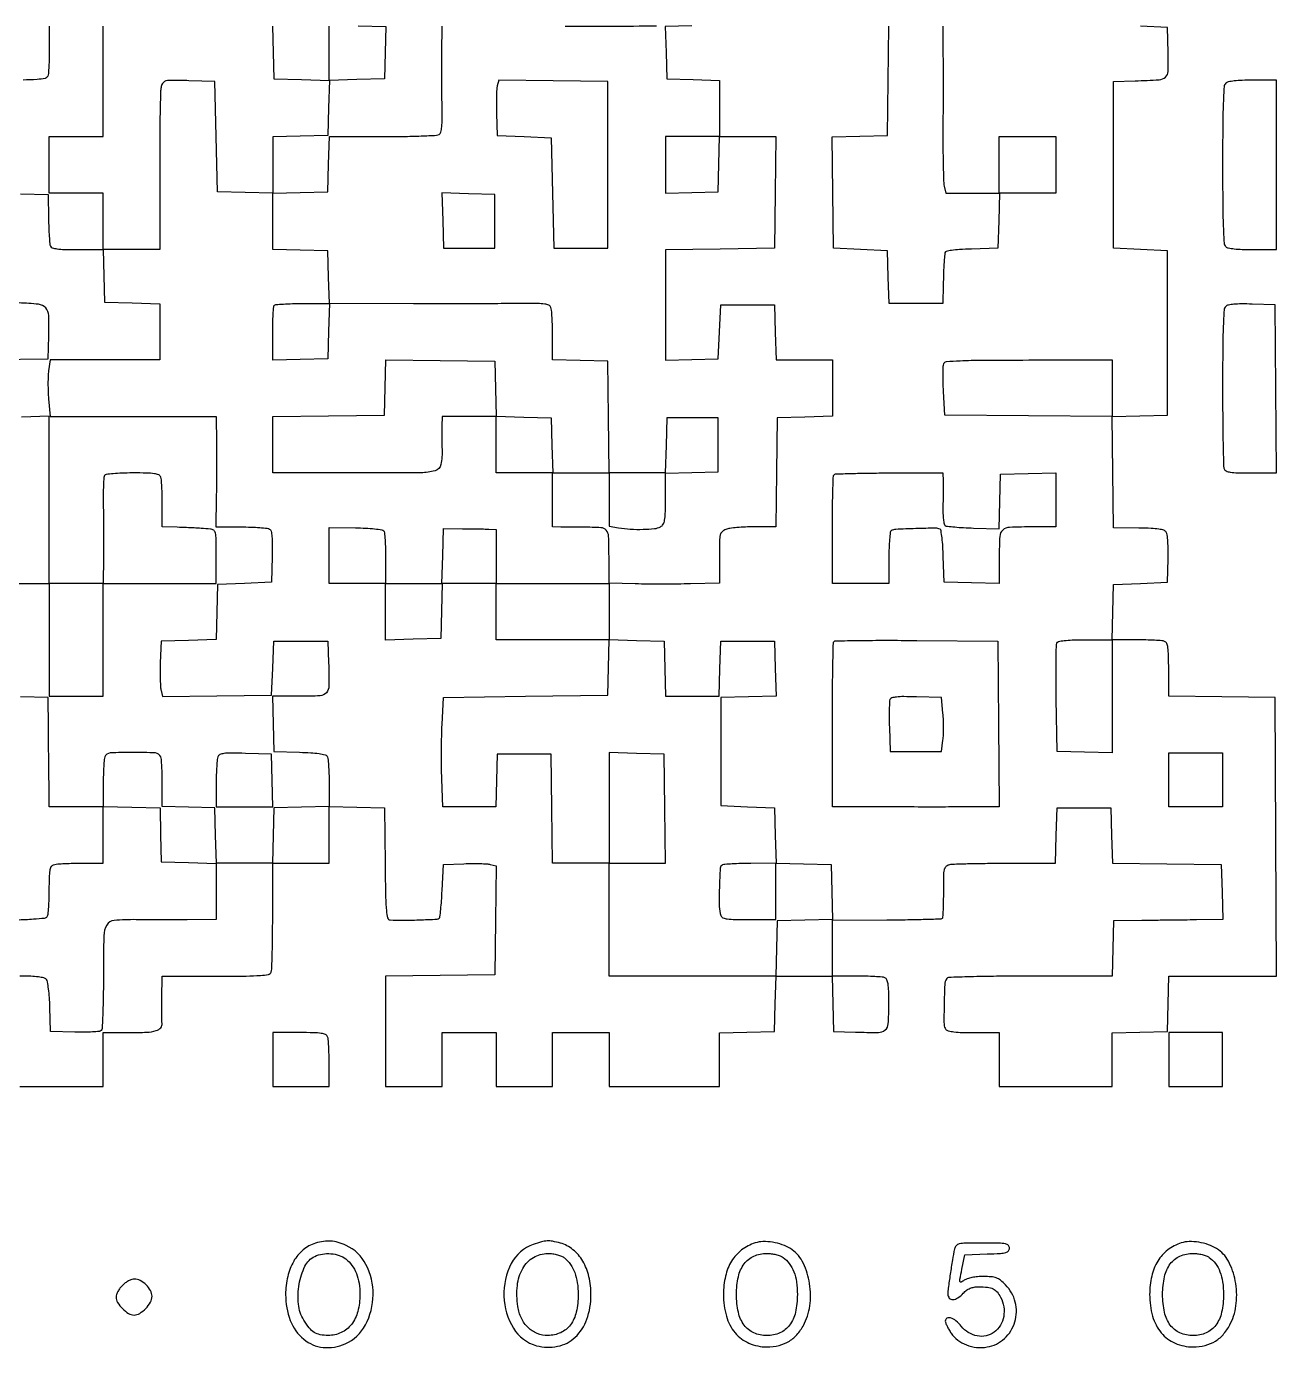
# Model space of a CAD drawing. Extents: x 179 to 1071, y 112 to 1107.
# Drawn here: x 584 to 1071, y 112 to 627 of the extents above; entities that cross this region are included whole.
import ezdxf

# ---------------------------------------------------------------- set-up
doc = ezdxf.new("R2010")
doc.units = 0

msp = doc.modelspace()

# ---------------------------------------------------------------- linework, layer by layer
for points in [[(793.880986, 626.993519, 0.001718), (811.515279, 627.031484, 0.001205), (829.537431, 627.175658, 0.139679)], [(581.465017, 214), (614, 214), (614, 224.5), (614, 235), (624.377555, 235, 0.012231), (630.934343, 235.160412, 0.058555), (634.618037, 235.777198, 0.141381), (636.432653, 236.924437, 0.229853), (636.916666, 238.64474, -0.042214), (636.859011, 239.261446, -0.001296), (636.843037, 241.81908, -0.002542), (636.847352, 244.835351, -0.001755), (636.881579, 248.25), (637, 257), (657.893011, 257, 0.002106), (669.715635, 257.049786, 0.016256), (675.243952, 257.27619, 0.030951), (678.346099, 257.698559, 0.257256), (679.393011, 258.581787, 0.083055), (679.636631, 259.779435, 0.001841), (679.821697, 265.696775, 0.004125), (679.956005, 272.642891, 0.002771), (680, 280.581787), (680, 301), (691, 301), (702, 301), (702, 312.033832), (702, 323.067663), (712.75, 322.783832), (723.5, 322.5), (723.769502, 300.75, 0.001737), (723.975398, 287.772784, 0.017966), (724.270847, 282.432357, 0.04524), (724.774208, 279.691272, 0.317387), (725.769502, 278.879639, 0.019968), (730.243022, 278.747588, 0.006311), (736.925226, 278.901601, 0.001769), (744.026138, 279.180137, 0.186807), (744.900301, 279.562261, 0.169865), (745.154883, 280.08551, 0.003629), (745.470714, 282.970315, 0.007945), (745.764972, 286.387498, 0.005223), (746, 290.328626), (746.5, 300.5), (754.496645, 300.796504, -0.007432), (757.724885, 300.868175, -0.008503), (760.812019, 300.838317, -0.0078), (763.425294, 300.727771, -0.047042), (764.766462, 300.522478), (767.039636, 299.951948), (766.769818, 278.725974), (766.5, 257.5), (745.25, 257.230112), (724, 256.960225), (724, 235.480112), (724, 214), (735, 214), (746, 214), (746, 224.5), (746, 235), (756.5, 235), (767, 235), (767, 224.5), (767, 214), (778, 214), (789, 214), (789, 224.5), (789, 235), (800, 235), (811, 235), (811, 224.5), (811, 214), (832.5, 214), (854, 214), (854, 224.466168), (854, 234.932337), (864.75, 235.216168), (875.5, 235.5), (875.783832, 246.25), (876.067663, 257), (887, 257), (897.932337, 257), (898.216168, 246.25), (898.5, 235.5), (907, 235.204946, 0.009652), (915.921142, 235.067594, 0.172963), (918.575505, 236.025831, 0.208519), (919.775922, 238.385105, 0.014882), (920, 245.912063, 0.005765), (919.939362, 251.171455, 0.031694), (919.694582, 253.996718, 0.065386), (919.227398, 255.619099, 0.201), (918.418213, 256.393011, 0.07203), (917.361889, 256.632106, 0.005915), (914.534475, 256.821697, 0.007831), (911.140776, 256.955695, 0.005951), (907.418213, 257), (898, 257), (898, 267.900467), (898, 278.800934), (919.187476, 278.921276, 0.002226), (927.346504, 279.003942, 0.00358), (934.300017, 279.155155, 0.000732), (940.401454, 279.340485, 0.190653), (940.881801, 279.548468, 0.183849), (941.085025, 280.0014, 0.003029), (941.231616, 282.814342, 0.007406), (941.334896, 286.123849, 0.004797), (941.360912, 289.954591, -0.004309), (941.395957, 295.979834, -0.044941), (941.653182, 298.438124, -0.131867), (942.27281, 299.700486, -0.148567), (943.416586, 300.413277, -0.057003), (944.91186, 300.636876, -0.002068), (950.679622, 300.812374, -0.003767), (957.510981, 300.940468, -0.002631), (965.216168, 300.986345), (984.932337, 301), (985.216168, 311.75), (985.5, 322.5), (996, 322.5), (1006.5, 322.5), (1006.783631, 311.76979), (1007.067262, 301.03958), (1028.283631, 300.76979), (1049.5, 300.5), (1049.783832, 289.75), (1050.067663, 279), (1039.783832, 278.902492, 0.000364), (1035.053323, 278.854198, 0.000202), (1029.289626, 278.788832, 0.000202), (1023.457936, 278.717977, 0.000327), (1018.5, 278.652492), (1007.5, 278.5), (1007.216168, 267.75), (1006.932337, 257), (975.025185, 257, 0.00241), (961.987345, 256.937166, 0.004906), (951.746464, 256.737941, 0.001297), (943.251136, 256.4672, 0.250758), (942.53015, 256.048784, 0.127015), (941.778441, 253.626416, 0.007687), (941.52662, 245.962504, 0.006362), (941.489657, 238.179425, 0.17288), (942.184672, 236.277484, 0.166004), (943.148504, 235.687794, 0.025953), (945.378795, 235.309167, 0.021195), (948.591357, 235.071374, 0.007876), (953.122445, 235), (963, 235), (963, 224.5), (963, 214), (985, 214), (1007, 214), (1007, 224.466168), (1007, 234.932337), (1017.75, 235.216168), (1028.5, 235.5), (1028.783832, 246.25), (1029.067663, 257), (1050.042444, 257), (1071.017225, 257), (1070.758612, 311.25), (1070.5, 365.5), (1049.75, 365.770288), (1029, 366.040577), (1029, 376.4133, 0.005367), (1028.940375, 381.968397, 0.030413), (1028.697247, 384.916867, 0.063157), (1028.2322, 386.602268, 0.205057), (1027.418213, 387.393011, 0.0721), (1026.361111, 387.632128, 0.005887), (1023.524537, 387.821697, 0.007809), (1020.119908, 387.955696, 0.00593), (1016.384381, 388), (1006.932337, 388), (1007.216168, 398.75), (1007.5, 409.5), (1018, 410), (1028.5, 410.5), (1028.754537, 419.5, 0.010033), (1028.783704, 423.052647, 0.013321), (1028.659344, 426.28165, 0.010631), (1028.428649, 428.945224, 0.117068), (1028.073044, 429.948169, 0.17416), (1027.142157, 430.658964, 0.040721), (1025.198211, 431.105666, 0.026102), (1022.157148, 431.387098, 0.007057), (1017.318508, 431.512814), (1007.5, 431.62929), (1007.230592, 453.280616), (1006.961185, 474.931943), (1017.730592, 475.215971), (1028.5, 475.5), (1028.5, 507.5), (1028.5, 539.5), (1018, 540), (1007.5, 540.5), (1007.5, 573), (1007.5, 605.5), (1016, 605.75078, 0.007407), (1025.287624, 606.162575, 0.164603), (1027.755937, 607.163948, 0.211842), (1028.805484, 609.384081, 0.013373), (1028.785874, 616.778056), (1028.5, 626.5), (1018, 627)], [(593, 627), (593, 618.081787, -0.006277), (592.955669, 614.550804, -0.008159), (592.821697, 611.31865, -0.006338), (592.631778, 608.626193, -0.070946), (592.393011, 607.581787, -0.25694), (591.347978, 606.699082, -0.031157), (588.260913, 606.276325, -0.016334), (582.758748, 606.049835, -0.002119)], [(679.930034, 627), (680.215017, 616.75), (680.5, 606.5), (691.283485, 606.215829), (702.06697, 605.931657), (701.783485, 595.215829), (701.5, 584.5), (690.75, 584.216168), (680, 583.932337), (680, 572.932337), (680, 561.932337), (669.25, 562.216168), (658.5, 562.5), (658, 584), (657.5, 605.5), (647.366864, 605.783693, 0.003382), (640.685242, 605.925531, 0.054443), (638.4427, 605.713389, 0.177877), (637.312726, 605.012533, 0.104794), (636.606351, 603.567712, 0.052566), (636.360392, 601.83328, 0.002677), (636.186724, 596.137637, 0.004251), (636.07391, 589.35317, 0.003067), (636.058834, 581.784019, -0.000517), (636.084334, 573.576369, -0.000432), (636.094866, 564.859993, -0.000436), (636.090662, 556.886522, -0.001191), (636.069348, 551.25), (636, 540), (625, 540), (614, 540), (614, 551), (614, 562), (603.5, 562), (593, 562), (593, 573), (593, 584), (603.5, 584), (614, 584), (614, 605.5), (614, 627)], [(843.215407, 627.214635), (832.930815, 626.92927), (833.215407, 616.714635), (833.5, 606.5), (843.75, 606.215017), (854, 605.930034), (854, 594.965017), (854, 584), (843.5, 584), (833, 584), (833, 572.965017), (833, 561.930034), (843.25, 562.215017), (853.5, 562.5), (853.783832, 573.25), (854.067663, 584), (865.053334, 584), (876.039005, 584), (875.769502, 562.25), (875.5, 540.5), (854.25, 540.230112), (833, 539.960225), (833, 518.445129), (833, 496.930034), (843.25, 497.215017), (853.5, 497.5), (854, 508), (854.5, 518.5), (865, 518.5), (875.5, 518.5), (875.783832, 507.75), (876.067663, 497), (887.033832, 497), (898, 497), (898, 486.033832), (898, 475.067663), (887.25, 474.783832), (876.5, 474.5), (876.230112, 453.25), (875.960225, 432), (867.545212, 432, 0.010497), (864.13544, 431.92841, 0.011651), (860.848611, 431.713521, 0.01106), (858.060997, 431.403647, 0.057688), (856.5651, 431.024751, 0.092844), (855.080822, 430.117837, 0.152875), (854.338843, 428.862327, 0.053697), (854.050859, 426.534103, 0.003944), (854, 420.087135), (854, 410.124768), (842.75, 409.812384, -0.004056), (837.698016, 409.713112, -0.002552), (831.79375, 409.675138, -0.002561), (825.984411, 409.697181, -0.004692), (821.25, 409.783832), (811, 410.067663), (811, 420.51478, 0.009446), (810.85161, 428.368522, 0.17295), (809.938492, 430.652715, 0.201299), (807.833607, 431.671311, 0.013484), (801, 431.852067, -0.001204), (798.656079, 431.856489, -0.000998), (796.160938, 431.872189, -0.001008), (793.874136, 431.895754, -0.002719), (792.25, 431.924599), (789, 432), (789, 442.5), (789, 453), (800, 453), (811, 453), (811, 442.630842), (811, 432.261685), (814.75, 431.641848, 0.026379), (819.301076, 431.134304, 0.020608), (824.274108, 431.049221, 0.018777), (828.728457, 431.324195, 0.098364), (831.065741, 432.035184, 0.135997), (832.100974, 433.022543, 0.091282), (832.675239, 434.563773, 0.038492), (832.940683, 437.273166, 0.005179), (833, 443.000201), (833, 452.930034), (843.25, 453.215017), (853.5, 453.5), (853.5, 464), (853.5, 474.5), (843.5, 474.5), (833.5, 474.5), (833.216168, 463.75), (832.932337, 453), (821.985671, 453), (811.039005, 453), (810.769502, 474.75), (810.5, 496.5), (799.75, 496.783832), (789, 497.067663), (789, 506.452044, 0.006169), (788.95418, 510.16549, 0.008052), (788.815674, 513.56011, 0.006199), (788.619449, 516.387938, 0.071303), (788.372506, 517.471648, 0.195534), (787.581385, 518.316438, 0.072975), (785.992722, 518.784127, 0.03272), (783.163603, 518.997266, 0.00525), (777.622506, 518.993265, -0.002119), (771.792011, 518.952537, -0.000375), (760.86345, 518.930706, -0.000406), (748.052281, 518.92513, -0.000366), (734.784983, 518.93983), (702.069966, 519), (701.784983, 529.25), (701.5, 539.5), (690.75, 539.783832), (680, 540.067663), (680, 551), (680, 561.932337), (690.75, 562.216168), (701.5, 562.5), (701.783832, 573.25), (702.067663, 584), (722.783832, 584.015313, 0.003849), (730.820651, 584.083118, 0.005827), (737.811164, 584.277418, 0.002475), (743.764485, 584.541868, 0.129592), (744.849919, 584.886083, 0.191958), (745.502172, 585.786978, 0.036689), (745.85889, 587.816251, 0.024063), (746.026387, 591.000905, 0.00629), (745.984666, 596.12077, -0.002494), (745.910425, 600.836814, -0.001478), (745.866556, 606.462039, -0.001478), (745.855964, 612.074997, -0.002544), (745.884747, 616.75), (746, 627)], [(941, 627), (941.084437, 616.75, -0.001615), (941.110714, 611.502737, -0.000531), (941.116241, 603.782812, -0.000529), (941.104213, 595.217354, -0.000599), (941.074135, 587, 0.002864), (941.08081, 579.330187, 0.003911), (941.180468, 572.420313, 0.002581), (941.339314, 566.625921, 0.044702), (941.569154, 564.75), (942.158911, 562), (952.579455, 562), (963, 562), (963, 573), (963, 584), (974, 584), (985, 584), (985, 573), (985, 562), (974.033832, 562), (963.067663, 562), (962.783832, 551.25), (962.5, 540.5), (952.25, 540.215017, 0.00691), (947.549079, 540.019269, 0.021984), (944.420839, 539.707303, 0.026625), (942.368684, 539.298578, 0.310698), (941.858431, 538.715017, 0.00737), (941.600853, 536.179806, 0.007856), (941.424381, 533.691472, 0.005868), (941.292666, 530.655166, 0.002007), (941.171044, 526.25), (941, 519), (930.534983, 519), (920.069966, 519), (919.784983, 529.25), (919.5, 539.5), (909, 540), (898.5, 540.5), (898.230592, 562.215971), (897.961185, 583.931943), (908.730592, 584.215971), (919.5, 584.5), (919.769888, 605.75), (920.039775, 627)], [(581.75, 561.783832), (592.5, 561.5), (592.681818, 552.148871, 0.00504), (592.790596, 548.465152, 0.006787), (592.967911, 545.133717, 0.004802), (593.180521, 542.354519, 0.070228), (593.400433, 541.398871, 0.2276), (594.132905, 540.70712, 0.044331), (595.955167, 540.298409, 0.026692), (598.939626, 540.063158, 0.006323), (603.933632, 540), (613.930034, 540), (614.215017, 529.75), (614.5, 519.5), (625.25, 519.216168), (636, 518.932337), (636, 507.966168), (636, 497), (614.631669, 497), (593.263338, 497), (592.704073, 492.830366, 0.024248), (592.527913, 490.759103, 0.009394), (592.477303, 487.879141, 0.009274), (592.539131, 484.751021, 0.011333), (592.717441, 481.830366), (593.290074, 475), (625.645037, 475), (658, 475), (658.109067, 464.75, -0.002417), (658.136556, 460.015634, -0.001319), (658.126879, 454.20625, -0.001314), (658.085953, 448.30196, -0.002089), (658.016543, 443.25), (657.814951, 432), (667.657476, 431.984687, -0.007683), (671.521546, 431.919292, -0.010595), (674.987176, 431.733781, -0.007485), (677.858404, 431.475724, -0.115704), (678.788231, 431.152042, -0.19692), (679.395734, 430.294865, -0.033714), (679.721018, 428.282937, -0.023663), (679.861823, 425.195195, -0.006827), (679.788231, 420.417355), (679.5, 410.5), (669, 410), (658.5, 409.5), (658.216508, 398.783492), (657.933016, 388.066984), (647.216508, 387.783492), (636.5, 387.5), (636.228698, 379, 0.006615), (636.164801, 375.579251, 0.007721), (636.19728, 372.330116, 0.006937), (636.305128, 369.588232, 0.045681), (636.502724, 368.230182), (637.048052, 365.960364), (658.274026, 366.230182), (679.5, 366.5), (680, 377), (680.5, 387.5), (691, 387.5), (701.5, 387.5), (701.795054, 379, -0.009943), (701.9279, 370.032644, -0.180053), (700.931202, 367.395576, -0.2029), (698.496251, 366.210998, -0.013105), (690.447116, 366), (679.932337, 366), (680.216168, 355.25), (680.5, 344.5), (690.464966, 344.211195, -0.00836), (694.800174, 344.012968, -0.019108), (698.055937, 343.684251, -0.01918), (700.411, 343.262532, -0.199883), (701.199653, 342.711195, -0.115714), (701.504483, 341.837562, -0.007542), (701.747767, 339.148539, -0.010645), (701.922757, 335.902353, -0.007726), (701.984687, 332.283832), (702, 323.067663), (691.25, 322.783832), (680.5, 322.5), (680.216168, 311.75), (679.932337, 301), (669, 301), (658.067663, 301), (657.783832, 311.75), (657.5, 322.5), (647.25, 322.784983), (637, 323.069966), (637, 331.953196, 0.006301), (636.955668, 335.470775, 0.008183), (636.821697, 338.691626, 0.00637), (636.631754, 341.374672, 0.070866), (636.393011, 342.418213, 0.294833), (634.336862, 343.920436, 0.014388), (625.5, 344.174786, 0.014388), (616.663138, 343.920436, 0.294833), (614.606989, 342.418213, 0.070946), (614.368222, 341.373807, 0.006338), (614.178303, 338.68135, 0.008159), (614.044331, 335.449196, 0.006277), (614, 331.918213), (614, 323), (603.5, 323), (593, 323), (592.881648, 332.75, -0.000062), (592.826894, 337.307015, -0.000032), (592.75939, 343.014063, -0.000032), (592.690668, 348.886916, -0.000048), (592.631648, 354), (592.5, 365.5), (581.75, 365.783832)], [(570.75, 497.230498), (592.5, 497.5), (592.788833, 506.243181, 0.016437), (592.790065, 514.283794, 0.175522), (591.596909, 517.269158, 0.186549), (588.802745, 518.703343, 0.018997), (581.234094, 519.21398)], [(580.461676, 278.960859, 0.01097), (586.820243, 279.259718, 0.009456), (591.178296, 279.64341, 0.228384), (592.188593, 280.270909, 0.115057), (592.497622, 281.15341, 0.00778), (592.744518, 283.824714, 0.010836), (592.921939, 287.051251, 0.007897), (592.984687, 290.643011, -0.006483), (593.055269, 295.463534, -0.033702), (593.307461, 298.110608, -0.068336), (593.780017, 299.644645, -0.194682), (594.581787, 300.393011, -0.070946), (595.626193, 300.631778, -0.006338), (598.31865, 300.821697, -0.008159), (601.550804, 300.955669, -0.006277), (605.081787, 301), (614, 301), (614, 312.032751), (614, 323.065502), (625.102322, 322.782751), (636.204643, 322.5), (636.352322, 312), (636.5, 301.5), (647.25, 301.216168), (658, 300.932337), (658, 289.966168), (658, 279), (646.75, 278.933947, -0.001297), (641.807192, 278.917746, -0.000913), (636.247558, 278.924091, -0.000921), (630.928204, 278.949669, -0.001934), (626.794878, 278.993149, 0.023938), (618.249983, 278.706974, 0.246964), (615.36757, 276.877347, 0.126024), (614.225297, 272.753965, 0.00488), (614.069767, 256.818369, -0.004057), (614.00659, 249.032317, -0.006337), (613.812874, 242.331526, -0.002243), (613.548229, 236.590009, -0.185808), (613.195236, 235.795236, -0.175425), (612.479028, 235.459735, -0.00849), (609.813307, 235.262682, -0.012979), (606.579381, 235.162881, -0.008916), (602.910352, 235.210352), (593.5, 235.5), (593.209882, 244.945876, 0.010217), (593.019842, 248.65896, 0.013854), (592.687053, 252.000112, 0.010763), (592.277004, 254.740901, 0.131421), (591.837437, 255.695876, 0.160543), (590.878173, 256.29689, 0.029015), (588.781358, 256.685644, 0.022826), (585.753213, 256.927386, 0.008505), (581.484544, 257, 0.006325)]]:
    msp.add_lwpolyline(points, format="xyb")
for points in [[(713.284606, 627.215817), (724.069211, 626.931635), (723.784606, 616.715817), (723.5, 606.5), (712.75, 606.216168), (702, 605.932337), (702, 616.466168), (702, 627)], [(570.942857, 410), (592.885714, 410), (592.885714, 442.533252), (592.885714, 475.066504), (582.192857, 474.783252)]]:
    msp.add_lwpolyline(points)
for points in [[(767.478972, 603.769818, 0.047804), (767.273473, 602.411203, 0.007286), (767.163731, 599.669884, 0.008098), (767.133698, 596.420747, 0.006937), (767.204946, 593), (767.5, 584.5), (778, 584), (788.5, 583.5), (789, 562), (789.5, 540.5), (800, 540.5), (810.5, 540.5), (810.5, 573), (810.5, 605.5), (789.274026, 605.769818), (768.048052, 606.039636)], [(1051.2, 604.8, 0.183509), (1050.582265, 603.425658, 0.00543), (1050.269608, 596.994608, 0.007447), (1050.058466, 587.745336, 0.001983), (1050, 573, 0.001983), (1050.058466, 558.254664, 0.007447), (1050.269608, 549.005392, 0.00543), (1050.582265, 542.574342, 0.183509), (1051.2, 541.2, 0.149044), (1052.181224, 540.677271, 0.019949), (1054.522984, 540.314516, 0.019071), (1057.676508, 540.075482, 0.009379), (1061.7, 540), (1071, 540), (1071, 573), (1071, 606), (1061.7, 606, 0.009379), (1057.676508, 605.924518, 0.019071), (1054.522984, 605.685484, 0.019949), (1052.181224, 605.322729, 0.149044)], [(701.783832, 508.25), (701.5, 497.5), (690.75, 497.216168), (680, 496.932337), (680, 507.299502, -0.006002), (680.048275, 511.320751, -0.009085), (680.195833, 514.817145, -0.004491), (680.399783, 517.754242, -0.178637), (680.666667, 518.333333, -0.178637), (681.245758, 518.600217, -0.004491), (684.182855, 518.804167, -0.009085), (687.679249, 518.951725, -0.006002), (691.700498, 519), (702.067663, 519)], [(1051.234424, 517.834424, 0.182172), (1050.590624, 516.41195, 0.006347), (1050.270425, 510.250522, 0.007859), (1050.057751, 501.205805, 0.001948), (1050, 486.381787, 0.001876), (1050.043884, 474.685605, 0.002895), (1050.178303, 464.575525, 0.000928), (1050.361525, 455.827192, 0.086115), (1050.606989, 454.581787, 0.201272), (1051.382022, 453.772279, 0.065239), (1053.008523, 453.305235, 0.031606), (1055.841873, 453.060568, 0.005737), (1061.120653, 453), (1071.027329, 453), (1070.763664, 485.75), (1070.5, 518.5), (1061.484424, 518.784424, 0.008771), (1057.360229, 518.84215, 0.022222), (1054.366666, 518.698401, 0.027716), (1052.2536, 518.383717, 0.146572)], [(766.783492, 485.783492), (767.066984, 475.066984), (777.783492, 474.783492), (788.5, 474.5), (788.783832, 463.75), (789.067663, 453), (778.033832, 453), (767, 453), (767, 464), (767, 475), (756.5, 475), (746, 475), (745.875921, 471.25, 0.00741), (745.843015, 469.447597, 0.003325), (745.850634, 467.078593, 0.003291), (745.891822, 464.574596, 0.004471), (745.964074, 462.315423, -0.05976), (745.489501, 456.279623, -0.282682), (743.228313, 453.846705, -0.066203), (737.759941, 453.082977, -0.001638), (712.432612, 453), (680, 453), (680, 463.980498), (680, 474.960995), (701.75, 475.230498), (723.5, 475.5), (723.784032, 486.269789), (724.068065, 497.039577), (745.284032, 496.769789), (766.5, 496.5)], [(1007, 485.986336), (1007, 474.972671), (974.376596, 475.236336), (941.753192, 475.5), (941.282744, 484.784232, -0.006327), (941.143578, 488.447144, -0.00847), (941.115714, 491.771791, -0.006206), (941.173828, 494.542456, -0.083449), (941.374763, 495.534232, -0.2857), (942.490961, 496.37893, -0.011745), (947.729773, 496.734413, -0.009707), (956.445331, 496.951026, -0.001359), (974.468615, 497), (1007, 497)], [(614.481903, 451.970718, 0.123498), (614.234714, 451.193221, 0.005067), (614.081268, 448.241451, 0.00856), (613.994111, 444.71139, 0.005941), (614.011333, 440.720718, -0.00196), (614.068484, 436.065917, -0.001148), (614.102279, 430.491398, -0.001148), (614.110489, 424.914093, -0.001951), (614.088447, 420.25), (614, 410), (603.5, 410), (593, 410), (593, 388), (593, 366), (603.5, 366), (614, 366), (614, 388), (614, 410), (636, 410), (658, 410), (658, 420.5, 0.003352), (657.954921, 427.224924, 0.048655), (657.69244, 429.587618, 0.175767), (657.016838, 430.675217, 0.149258), (655.75, 431.167506, 0.001986), (652.205797, 431.417209, 0.003814), (649.36184, 431.584448, 0.003716), (646.467483, 431.710946, 0.001781), (642.75, 431.832494), (637, 432), (637, 440.918213, 0.006277), (636.955669, 444.449196, 0.008159), (636.821697, 447.68135, 0.006338), (636.631778, 450.373807, 0.070946), (636.393011, 451.418213, 0.204749), (635.603555, 452.231836, 0.063329), (633.923064, 452.697049, 0.030509), (630.984155, 452.9403, 0.005396), (625.452028, 453, 0.0085), (621.290929, 452.929256, 0.014889), (617.853134, 452.70971, 0.010404), (615.139565, 452.398029, 0.224159)], [(941.107595, 449.75, -0.007288), (941.138902, 448.05958, -0.002216), (941.137649, 445.498067, -0.002219), (941.110784, 442.627662, -0.002419), (941.058817, 439.839163, 0.014101), (941.071554, 437.145083, 0.023133), (941.251951, 434.871704, 0.021873), (941.550777, 433.122299, 0.20383), (941.983009, 432.510501, 0.111822), (942.787758, 432.234085, 0.005244), (945.664759, 431.95225, 0.008433), (949.114243, 431.709368, 0.005942), (952.999238, 431.547871), (962.934904, 431.253066), (963.217452, 441.876533), (963.5, 452.5), (974.25, 452.783832), (985, 453.067663), (985, 442.533832), (985, 432), (976.25, 431.986345, 0.009182), (967.042289, 431.802864, 0.172269), (964.39324, 430.746404, 0.201889), (963.21219, 428.312062, 0.013322), (963, 420.349537), (963, 409.932337), (952.25, 410.216168), (941.5, 410.5), (941.211195, 420.464966, 0.009143), (941.028489, 424.328163, 0.013786), (940.715179, 427.683218, 0.008512), (940.334125, 430.432793, 0.219027), (939.928184, 431.044385, 0.143525), (938.25123, 431.505737, 0.003796), (930.462578, 431.317044, 0.004146), (922.730621, 431.006787, 0.12697), (920.901089, 430.43887, 0.229345), (920.541955, 429.874018, 0.007453), (920.264695, 427.125393, 0.012937), (920.065224, 423.791061, 0.00847), (920, 419.940983), (920, 410), (909, 410), (898, 410), (898, 430.833333, -0.002993), (898.048097, 438.867578, -0.004756), (898.195833, 445.742708, -0.001277), (898.396201, 451.712325, -0.189545), (898.666667, 452.333333, -0.189545), (899.287675, 452.603799, -0.001277), (905.257292, 452.804167, -0.004756), (912.132422, 452.951903, -0.002993), (920.166667, 453), (941, 453)], [(723.234687, 430.5, -0.135534), (723.527062, 429.733031, -0.00628), (723.758058, 426.929688, -0.010027), (723.92543, 423.558115, -0.006995), (723.984687, 419.75), (724, 410), (734.966168, 410), (745.932337, 410), (746.216168, 420.68593), (746.5, 431.371861), (754, 431.297456, -0.001006), (757.07305, 431.260783, -0.001048), (760.104687, 431.212147, -0.001007), (762.725944, 431.159318, -0.004592), (764.25, 431.111525), (767, 431), (767, 420.5), (767, 410), (789, 410), (811, 410), (811, 399.033832), (811, 388.067663), (821.75, 387.783832), (832.5, 387.5), (832.783832, 376.75), (833.067663, 366), (843.5, 366), (853.932337, 366), (854.216168, 376.75), (854.5, 387.5), (865, 387.5), (875.5, 387.5), (875.783485, 376.784171), (876.06697, 366.068343), (865.283485, 365.784171), (854.5, 365.5), (854.5, 344.5), (854.5, 323.5), (865, 323), (875.5, 322.5), (875.783492, 311.783492), (876.066984, 301.066984), (886.783492, 300.783492), (897.5, 300.5), (897.783485, 289.784171), (898.06697, 279.068343), (887.283485, 278.784171), (876.5, 278.5), (876.216168, 267.75), (875.932337, 257), (843.466168, 257), (811, 257), (811, 279), (811, 301), (800.019888, 301), (789.039775, 301), (788.769888, 322.25), (788.5, 343.5), (778, 343.5), (767.5, 343.5), (767.215017, 333.25), (766.930034, 323), (756.575641, 323), (746.221248, 323), (745.860624, 333.75, -0.006273), (745.758265, 338.626544, -0.00375), (745.752808, 344.426563, -0.003753), (745.834058, 350.202792, -0.006503), (746, 355), (746.5, 365.5), (778.5, 366), (810.5, 366.5), (810.783832, 377.25), (811.067663, 388), (789.033832, 388), (767, 388), (767, 399), (767, 410), (756.533832, 410), (746.067663, 410), (745.783832, 399.25), (745.5, 388.5), (734.75, 388.216168), (724, 387.932337), (724, 398.966168), (724, 410), (713, 410), (702, 410), (702, 420.860567), (702, 431.721135), (712.25, 431.610567, -0.009031), (716.230952, 431.495692, -0.013463), (719.704877, 431.238729, -0.008437), (722.558531, 430.901491, -0.203403)], [(962.763853, 355.25), (963.027706, 323), (952.763853, 322.926805, -0.00126), (944.527276, 322.888824, -0.000694), (934.455126, 322.881746, -0.00058), (922.339842, 322.904102, -0.000334), (907.75, 322.957682), (898, 323), (898, 354.833333, -0.002001), (898.049029, 367.086392, -0.003231), (898.199888, 377.515513, -0.000593), (898.402981, 386.698691, -0.192864), (898.680468, 387.347135, -0.194926), (899.328722, 387.621499, -0.000608), (908.434599, 387.750224, -0.003285), (918.778546, 387.815907, -0.002034), (930.930468, 387.763802), (962.5, 387.5)], [(1007, 365.966168), (1007, 343.932337), (996.25, 344.216168), (985.5, 344.5), (985.228584, 364.973, -0.002311), (985.16003, 372.911562, -0.003516), (985.180843, 379.807175, -0.001312), (985.255956, 385.733152, -0.088003), (985.447199, 386.723, -0.247035), (986.148983, 387.338533, -0.030083), (988.232877, 387.708053, -0.022428), (991.456505, 387.935705, -0.006414), (996.468615, 388), (1007, 388)], [(920.44275, 364.711405, 0.081149), (920.248444, 363.774362, 0.00524), (920.158923, 360.981301, 0.007536), (920.137209, 357.634347, 0.00554), (920.210159, 353.924983), (920.5, 344.5), (930.5, 344.5), (940.5, 344.5), (941.08534, 348.886315, 0.022863), (941.269448, 350.99849, 0.010307), (941.326793, 353.780045, 0.01018), (941.266834, 356.724741, 0.013684), (941.08534, 359.386315), (940.5, 365.5), (930.732592, 365.786422, 0.006215), (925.820487, 365.869374, 0.027145), (922.9185, 365.724677, 0.046335), (921.158442, 365.373938, 0.232847)], [(658.619905, 342.451872, 0.070517), (658.376186, 341.389984, 0.006506), (658.182097, 338.691238, 0.008288), (658.045284, 335.451622, 0.006408), (658, 331.918213), (658, 323), (669.034983, 323), (680.069966, 323), (679.784983, 333.25), (679.5, 343.5), (669.369905, 343.783659, 0.005077), (663.789027, 343.883234, 0.032748), (660.976461, 343.720524, 0.074653), (659.405548, 343.281886, 0.198307)], [(855.25, 300.337719, 0.289593), (854.339645, 299.071957, 0.006802), (853.98679, 291.429783, 0.012365), (853.929361, 284.073872, 0.087594), (854.606989, 280.581787, 0.205218), (855.398405, 279.76761, 0.063068), (857.086379, 279.30265, 0.030363), (860.039857, 279.059586, 0.005351), (865.606989, 279), (876, 279), (876, 290), (876, 301), (866.25, 300.921053, 0.004701), (862.424056, 300.854093, 0.00652), (858.996875, 300.717133, 0.004223), (856.130609, 300.540845, 0.078575)], [(680, 224.5), (680, 214), (691, 214), (702, 214), (702, 222.918213, 0.006277), (701.955669, 226.449196, 0.008159), (701.821697, 229.68135, 0.006338), (701.631778, 232.373807, 0.070946), (701.393011, 233.418213, 0.205218), (700.601595, 234.23239, 0.063068), (698.913621, 234.69735, 0.030363), (695.960143, 234.940414, 0.005351), (690.393011, 235), (680, 235)], [(696.619302, 152.965577, 0.103791), (691.880689, 150.390624, 0.085403), (688.183932, 145.964093, 0.075144), (685.837242, 140.009431, 0.056409), (685.043924, 133, 0.089468), (686.867054, 122.892776, 0.131158), (692.072434, 115.566536, 0.149751), (699.667468, 112.400692, 0.12924), (708.229451, 113.777299, 0.168029), (716.118512, 121.118178, 0.120271), (719.113161, 132.893548, 0.120739), (716.342914, 144.689176, 0.169987), (708.598931, 152.094566, 0.033663), (705.452623, 153.275239, 0.054834), (702.65061, 153.79131, 0.055496), (699.827431, 153.683135, 0.03545)], [(781.5, 152.503716, 0.190637), (772.948869, 145.07431, 0.12855), (770.055648, 132.317519, 0.12912), (773.778644, 119.818339, 0.192696), (782.78926, 113.056746, 0.116714), (790.969309, 112.805894, 0.137845), (797.830208, 116.340187, 0.122881), (802.377412, 123.332215, 0.082331), (803.978038, 132.782119, 0.057337), (803.180141, 139.937374, 0.076938), (800.768307, 145.990315, 0.087556), (796.952516, 150.453, 0.104818), (792.056846, 153.000752, 0.020052), (789.019922, 153.714614, 0.059525), (786.889581, 153.867969, 0.056344), (784.719483, 153.518614, 0.016597)], [(867.913572, 153.088032, 0.086426), (862.650359, 150.333908, 0.091742), (858.75481, 146.009792, 0.082486), (856.384573, 140.172893, 0.05534), (855.588235, 133, 0.067746), (856.73895, 124.546135, 0.105621), (860.127202, 118.054274, 0.118766), (865.529389, 114.007879, 0.101965), (872.5, 112.571429, 0.061132), (877.237346, 113.152805, 0.079502), (881.25313, 114.864367, 0.079317), (884.541087, 117.747363, 0.06052), (887.134931, 121.778729, 0.088087), (889.339962, 129.590272, 0.071628), (888.960228, 138.292009, 0.076092), (886.244705, 146.005118, 0.132471), (881.632872, 150.917881, 0.057429), (878.481391, 152.39708, 0.041831), (874.718785, 153.319831, 0.042669), (870.979127, 153.588038, 0.074132)], [(945.570813, 150.75, 0.010219), (944.776193, 146.488229, 0.004677), (943.905368, 140.898382, 0.003445), (943.152959, 135.492708, 0.032864), (943, 133.168087, 0.174281), (943.556548, 131.619887, 0.238332), (944.891482, 131.035439, 0.133895), (946.862616, 131.691867, 0.057296), (949, 133.5, -0.045172), (950.302607, 134.657133, -0.061742), (951.668853, 135.426231, -0.059394), (953.222833, 135.857544, -0.038041), (955.092527, 136, -0.027119), (958.443615, 135.818108, -0.085411), (960.600313, 135.200602, -0.105912), (962.1642, 133.986097, -0.055608), (963.536985, 131.928479, -0.16151), (964.730971, 124.385855, -0.195646), (961.016581, 118.323026, -0.211038), (954.390239, 116.849986, -0.176836), (948.190544, 120.627913, 0.051133), (946.14725, 122.711496, 0.094676), (944.079598, 123.85235, 0.203407), (942.650808, 123.729268, 0.277707), (942, 122.647883, 0.093786), (942.138144, 121.917873, 0.01865), (942.671676, 120.694823, 0.019137), (943.411225, 119.297932, 0.01679), (944.286557, 117.897883, 0.083662), (946.819108, 115.229386, 0.069819), (950.242942, 113.33583, 0.067065), (954.193564, 112.403143, 0.066417), (958.263698, 112.544552, 0.143654), (965.013522, 115.827795, 0.136927), (969.07294, 122.294685, 0.134125), (969.24126, 130.037442, 0.135735), (965.444603, 136.75, 0.02819), (963.459522, 138.526, 0.078418), (961.83778, 139.448066, 0.070504), (959.912323, 139.878016, 0.019732), (956.822506, 140, 0.022864), (954.55721, 139.89636, 0.025279), (952.38642, 139.586051, 0.026915), (950.546952, 139.123504, 0.077868), (949.371097, 138.547373, -0.03716), (948.125483, 137.806245, -0.48828), (947.706695, 138.006487, -0.100683), (947.691978, 138.94736, -0.00306), (948.437083, 142.797373), (949.576984, 148.5), (958.288492, 148.788933, 0.005125), (963.444754, 149.012882, 0.049816), (965.602609, 149.346089, 0.154786), (966.610369, 149.97775, 0.177781), (967, 151.038933, 0.200345), (966.554641, 152.105801, 0.149836), (965.413872, 152.703223, 0.042594), (962.920659, 152.952958, 0.003674), (956.519052, 153, 0.003615), (949.887391, 152.952049, 0.047092), (947.439193, 152.685185, 0.153369), (946.232717, 152.014987, 0.139545)], [(1033.913572, 153.088032, 0.086426), (1028.650359, 150.333908, 0.091742), (1024.75481, 146.009792, 0.082486), (1022.384573, 140.172893, 0.05534), (1021.588235, 133, 0.067746), (1022.73895, 124.546135, 0.105621), (1026.127202, 118.054274, 0.118766), (1031.529389, 114.007879, 0.101965), (1038.5, 112.571429, 0.061132), (1043.237346, 113.152805, 0.079502), (1047.25313, 114.864367, 0.079317), (1050.541087, 117.747363, 0.06052), (1053.134931, 121.778729, 0.088087), (1055.339962, 129.590272, 0.071628), (1054.960228, 138.292009, 0.076092), (1052.244705, 146.005118, 0.132471), (1047.632872, 150.917881, 0.057429), (1044.481391, 152.39708, 0.041831), (1040.718785, 153.319831, 0.042669), (1036.979127, 153.588038, 0.074132)], [(708.486321, 146.8321, -0.070161), (710.868384, 144.346776, -0.061272), (712.601633, 141.186884, -0.055105), (713.650321, 137.386057, -0.039799), (714, 133, -0.063765), (713.154468, 126.396893, -0.101589), (710.650296, 121.306745, -0.119005), (706.684923, 118.137841, -0.111724), (701.615141, 117.031803, -0.044506), (698.462585, 117.337551, -0.094616), (696.190246, 118.23018, -0.084733), (694.253708, 119.97034, -0.03057), (692.130319, 123.017684, -0.112004), (690.042005, 129.228268, -0.067832), (690.308113, 137.014916, -0.070806), (692.560251, 144.021667, -0.168376), (696.381143, 147.838023, -0.074728), (699.342105, 148.760464, -0.059002), (702.700014, 148.877902, -0.060087), (705.923859, 148.214533, -0.086099)], [(793.642039, 147.227764, -0.072277), (795.970527, 144.716966, -0.060895), (797.652071, 141.501168, -0.053575), (798.664366, 137.587543, -0.036532), (799, 133, -0.055237), (798.243402, 126.172301, -0.104734), (795.94997, 121.164089, -0.127279), (792.189298, 118.126329, -0.105679), (787.15, 117.022236, -0.097482), (783.009803, 117.815209, -0.096551), (779.463043, 120.119183, -0.090281), (776.867681, 123.738336, -0.073431), (775.47618, 128.310276, -0.063702), (775.29861, 136.522866, -0.102495), (777.425875, 143.166306, -0.128697), (781.564786, 147.43338, -0.138314), (787.15, 148.977764, -0.031077), (789.059862, 148.849142, -0.033494), (790.890809, 148.484962, -0.036271), (792.478586, 147.930777, -0.067711)], [(878.783205, 147.439296, -0.080259), (881.233578, 145.057599, -0.067716), (882.982603, 141.887829, -0.057325), (884.024773, 137.881021, -0.034998), (884.366848, 133, -0.053369), (883.624151, 126.061748, -0.106621), (881.355946, 121.059581, -0.130729), (877.599803, 118.067472, -0.103536), (872.5, 117, -0.103536), (867.400197, 118.067472, -0.130729), (863.644054, 121.059581, -0.106621), (861.375849, 126.061748, -0.053369), (860.633152, 133, -0.053369), (861.375849, 139.938252, -0.106621), (863.644054, 144.940419, -0.130729), (867.400197, 147.932528, -0.103536), (872.5, 149, -0.033379), (874.21596, 148.885317, -0.027507), (876.018374, 148.541543, -0.028357), (877.642657, 148.038799, -0.063623)], [(1044.783205, 147.439296, -0.080259), (1047.233578, 145.057599, -0.067716), (1048.982603, 141.887829, -0.057325), (1050.024773, 137.881021, -0.034998), (1050.366848, 133, -0.053369), (1049.624151, 126.061748, -0.106621), (1047.355946, 121.059581, -0.130729), (1043.599803, 118.067472, -0.103536), (1038.5, 117, -0.103536), (1033.400197, 118.067472, -0.130729), (1029.644054, 121.059581, -0.106621), (1027.375849, 126.061748, -0.053369), (1026.633152, 133, -0.053369), (1027.375849, 139.938252, -0.106621), (1029.644054, 144.940419, -0.130729), (1033.400197, 147.932528, -0.103536), (1038.5, 149, -0.033379), (1040.21596, 148.885317, -0.027507), (1042.018374, 148.541543, -0.028357), (1043.642657, 148.038799, -0.063623)], [(621.454545, 136.545455, 0.037888), (620.515253, 135.451898, 0.03471), (619.721023, 134.197727, 0.036522), (619.171988, 132.975261, 0.0875), (619, 132, 0.139429), (619.607738, 129.86299, 0.057878), (621.488252, 127.488252, 0.057878), (623.86299, 125.607738, 0.139429), (626, 125, 0.140106), (628.195172, 125.62743, 0.062135), (630.556945, 127.540858, 0.061842), (632.39412, 129.996815, 0.130413), (633, 132.280231, 0.129292), (632.41742, 134.495533, 0.070467), (630.693134, 136.740259, 0.070154), (628.401613, 138.428653, 0.124365), (626.140094, 139, 0.083587), (625.110122, 138.826604, 0.037261), (623.843425, 138.278977, 0.03554), (622.558423, 137.484759, 0.040209)]]:
    msp.add_lwpolyline(points, format="xyb", close=True)
for points in [[(746.21581, 551.285361), (746.5, 540.5), (756.5, 540.5), (766.5, 540.5), (766.5, 551), (766.5, 561.5), (756.21581, 561.785361), (745.931619, 562.070721)], [(811, 322.533832), (811, 301), (822.019888, 301), (833.039775, 301), (832.769888, 322.25), (832.5, 343.5), (821.75, 343.783832), (811, 344.067663)], [(1050, 333.5), (1050, 323), (1039.5, 323), (1029, 323), (1029, 333.5), (1029, 344), (1039.5, 344), (1050, 344)], [(1029, 224.5), (1029, 214), (1039.5, 214), (1050, 214), (1050, 224.5), (1050, 235), (1039.5, 235), (1029, 235)]]:
    msp.add_lwpolyline(points, close=True)

doc.saveas('drawing.dxf')
